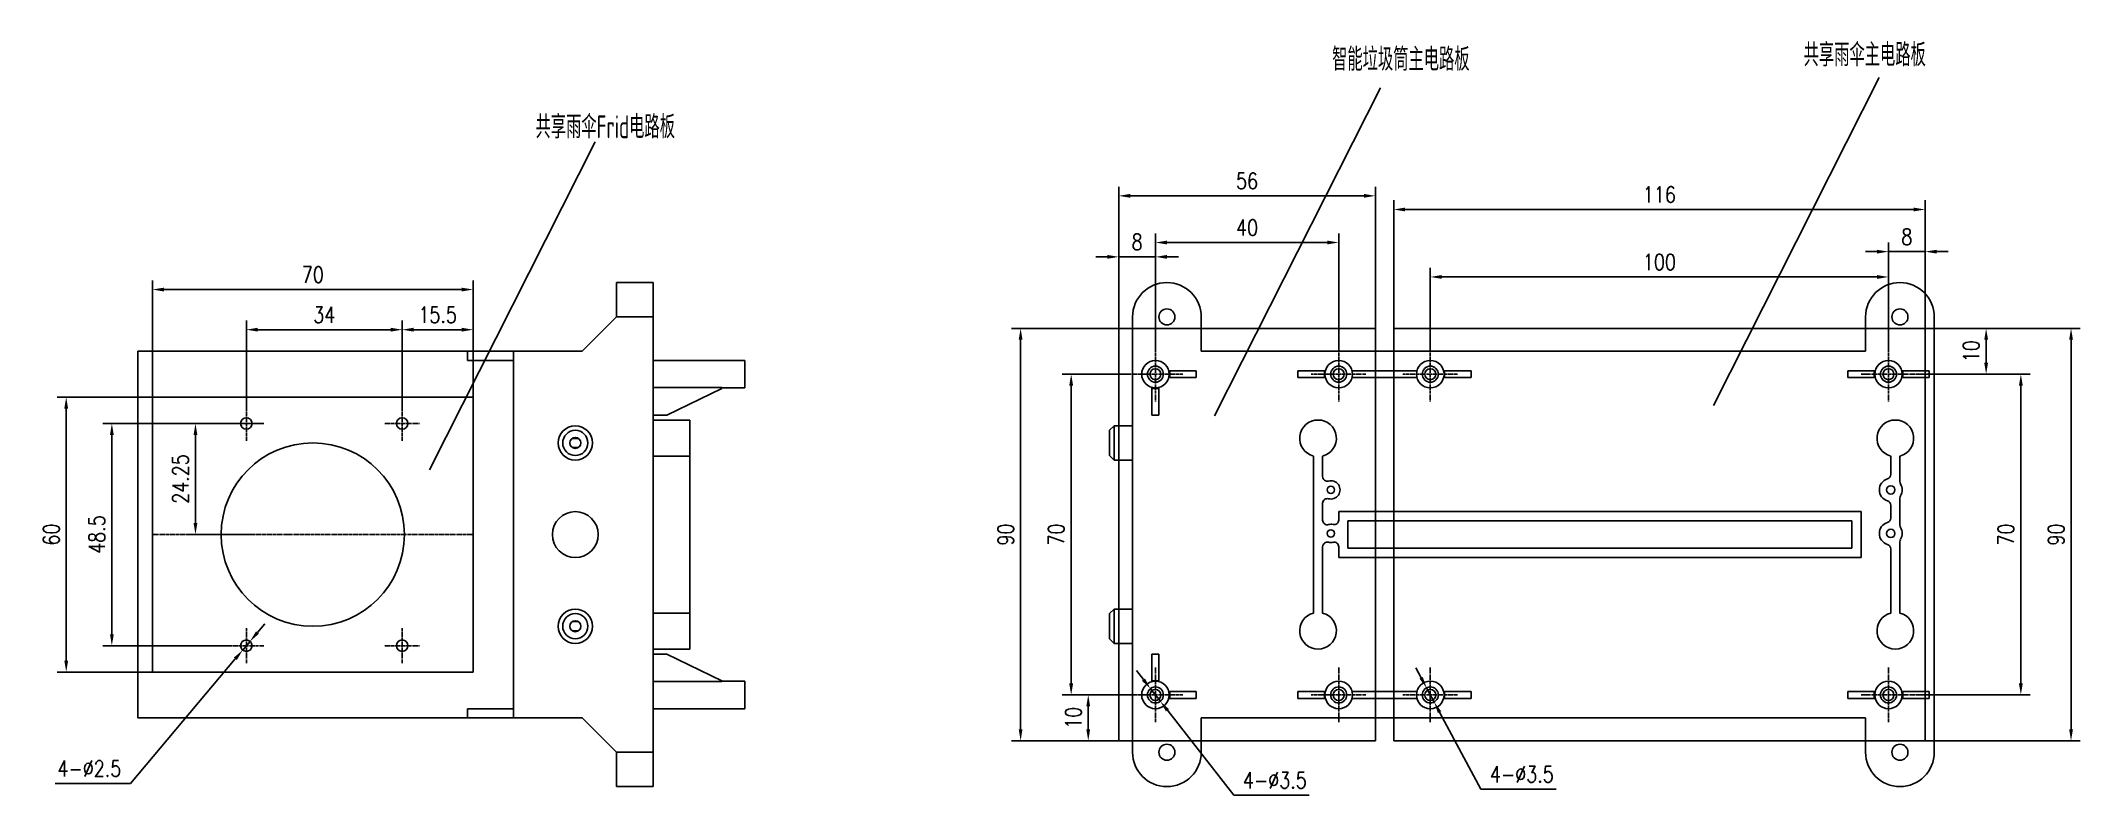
# Model space of a CAD drawing. Extents: x -25 to 420, y 68 to 232.
import ezdxf

# ---------------------------------------------------------------- set-up
doc = ezdxf.new("R2010")
doc.units = 0
doc.header["$LTSCALE"] = 1.21
doc.header["$MEASUREMENT"] = 0
doc.header["$PDMODE"] = 3
doc.header["$PDSIZE"] = 0.3125
doc.linetypes.add('CENTER', pattern=[0.6, 0.375, -0.075, 0.075, -0.075])
doc.layers.get('Defpoints').update_dxf_attribs({"linetype": 'CONTINUOUS'})
for name, color, linetype in [('2细线层', 190, 'CONTINUOUS'), ('3中心线层', 1, 'CENTER'), ('6文字层', 50, 'CONTINUOUS'), ('7标注层', 4, 'CONTINUOUS')]:
    doc.layers.add(name, color=color, linetype=linetype)
doc.styles.add('PC_TEXTSTYLE', font='isocp.shx', dxfattribs={"width": 0.8, "bigfont": 'hzfs.shx'})
doc.styles.add('TH_GBDIM', font='romans.shx', dxfattribs={"width": 0.8, "bigfont": 'gbcbig.shx'})
doc.dimstyles.new('TH_GBDIM', dxfattribs={"dimtxt": 3.5, "dimasz": 2.5, "dimexe": 2, "dimexo": 0, "dimgap": 1.5, "dimtad": 1, "dimdec": 1, "dimdsep": 46, "dimtxsty": 'TH_GBDIM', "dimcen": 2.5, "dimclrd": 130, "dimclre": 130, "dimclrt": 3, "dimadec": 0, "dimazin": 2, "dimtfac": 0.714286, "dimtdec": 1, "dimtmove": 0, "dimatfit": 3, "dimfxl": 0, "dimtzin": 0, "dimlwd": -1, "dimlwe": -1, "dimarcsym": 0})

# ---------------------------------------------------------------- blocks, each defined once
blk = doc.blocks.new('*D8')
at = {"layer": '7标注层', "color": 130}
for p, q in [((-0.78, 154.48), (-0.78, 179.95)), ((69.22, 154.48), (69.22, 179.95)), ((1.72, 177.95), (66.72, 177.95))]:
    blk.add_line(p, q, dxfattribs=at)
for points in [[(1.72, 178.36), (1.72, 177.53), (-0.78, 177.95)], [(66.72, 178.36), (66.72, 177.53), (69.22, 177.95)]]:
    blk.add_solid(points, dxfattribs=at)
at = {"layer": 'Defpoints', "color": 0}
for p in [(69.22, 177.95), (-0.78, 154.48), (69.22, 154.48)]:
    blk.add_point(p, dxfattribs=at)
at = {"layer": '7标注层', "color": 3, "insert": (34.22, 181.2), "char_height": 3.5, "attachment_point": 5, "style": 'TH_GBDIM'}
blk.add_mtext('70', dxfattribs=at)
blk = doc.blocks.new('*D9')
at = {"layer": '7标注层', "color": 130}
for p, q in [((19.72, 152.53), (19.72, 171.19)), ((22.22, 169.19), (51.22, 169.19)), ((53.72, 152.53), (53.72, 171.19))]:
    blk.add_line(p, q, dxfattribs=at)
for points in [[(22.22, 169.61), (22.22, 168.77), (19.72, 169.19)], [(51.22, 169.61), (51.22, 168.77), (53.72, 169.19)]]:
    blk.add_solid(points, dxfattribs=at)
at = {"layer": 'Defpoints', "color": 0}
for p in [(53.72, 169.19), (19.72, 152.53), (53.72, 152.53)]:
    blk.add_point(p, dxfattribs=at)
at = {"layer": '7标注层', "color": 3, "insert": (36.72, 172.44), "char_height": 3.5, "attachment_point": 5, "style": 'TH_GBDIM'}
blk.add_mtext('34', dxfattribs=at)
blk = doc.blocks.new('*D10')
at = {"layer": '7标注层', "color": 130}
for p, q in [((53.72, 167.33), (53.72, 171.19)), ((56.22, 169.19), (66.72, 169.19)), ((69.22, 167.33), (69.22, 171.19))]:
    blk.add_line(p, q, dxfattribs=at)
for points in [[(56.22, 169.61), (56.22, 168.77), (53.72, 169.19)], [(66.72, 169.61), (66.72, 168.77), (69.22, 169.19)]]:
    blk.add_solid(points, dxfattribs=at)
at = {"layer": 'Defpoints', "color": 0}
for p in [(69.22, 169.19), (53.72, 167.33), (69.22, 167.33)]:
    blk.add_point(p, dxfattribs=at)
at = {"layer": '7标注层', "color": 3, "insert": (61.47, 172.44), "char_height": 3.5, "attachment_point": 5, "style": 'TH_GBDIM'}
blk.add_mtext('15.5', dxfattribs=at)
blk = doc.blocks.new('*D11')
at = {"layer": '7标注层', "color": 130}
for p, q in [((-0.78, 154.48), (-21.6, 154.48)), ((-19.6, 151.98), (-19.6, 96.98)), ((-0.78, 94.48), (-21.6, 94.48))]:
    blk.add_line(p, q, dxfattribs=at)
for points in [[(-20.02, 151.98), (-19.19, 151.98), (-19.6, 154.48)], [(-20.02, 96.98), (-19.19, 96.98), (-19.6, 94.48)]]:
    blk.add_solid(points, dxfattribs=at)
at = {"layer": 'Defpoints', "color": 0}
for p in [(-0.78, 154.48), (-19.6, 94.48), (-0.78, 94.48)]:
    blk.add_point(p, dxfattribs=at)
at = {"layer": '7标注层', "color": 3, "insert": (-22.85, 124.48), "char_height": 3.5, "attachment_point": 5, "rotation": 90, "style": 'TH_GBDIM'}
blk.add_mtext('60', dxfattribs=at)
blk = doc.blocks.new('*D12')
at = {"layer": '7标注层', "color": 130}
for p, q in [((15.92, 148.73), (-11.64, 148.73)), ((-9.64, 146.23), (-9.64, 102.73)), ((15.92, 100.23), (-11.64, 100.23))]:
    blk.add_line(p, q, dxfattribs=at)
for points in [[(-10.05, 146.23), (-9.22, 146.23), (-9.64, 148.73)], [(-10.05, 102.73), (-9.22, 102.73), (-9.64, 100.23)]]:
    blk.add_solid(points, dxfattribs=at)
at = {"layer": 'Defpoints', "color": 0}
for p in [(15.92, 148.73), (-9.64, 100.23), (15.92, 100.23)]:
    blk.add_point(p, dxfattribs=at)
at = {"layer": '7标注层', "color": 3, "insert": (-12.89, 124.48), "char_height": 3.5, "attachment_point": 5, "rotation": 90, "style": 'TH_GBDIM'}
blk.add_mtext('48.5', dxfattribs=at)
blk = doc.blocks.new('*D13')
at = {"layer": '7标注层', "color": 130}
for p, q in [((23.52, 148.73), (6.61, 148.73)), ((8.61, 146.23), (8.61, 126.98)), ((21.09, 124.48), (6.61, 124.48))]:
    blk.add_line(p, q, dxfattribs=at)
for points in [[(8.2, 146.23), (9.03, 146.23), (8.61, 148.73)], [(8.2, 126.98), (9.03, 126.98), (8.61, 124.48)]]:
    blk.add_solid(points, dxfattribs=at)
at = {"layer": 'Defpoints', "color": 0}
for p in [(23.52, 148.73), (8.61, 124.48), (21.09, 124.48)]:
    blk.add_point(p, dxfattribs=at)
at = {"layer": '7标注层', "color": 3, "insert": (5.36, 136.6), "char_height": 3.5, "attachment_point": 5, "rotation": 90, "style": 'TH_GBDIM'}
blk.add_mtext('{24.25}{}{}{}', dxfattribs=at)
blk = doc.blocks.new('*D14')
at = {"layer": '7标注层', "color": 130}
for p, q in [((218.13, 165.48), (218.13, 190.21)), ((255.63, 188.21), (220.63, 188.21)), ((258.13, 165.48), (258.13, 190.21))]:
    blk.add_line(p, q, dxfattribs=at)
for points in [[(220.63, 188.63), (220.63, 187.8), (218.13, 188.21)], [(255.63, 188.63), (255.63, 187.8), (258.13, 188.21)]]:
    blk.add_solid(points, dxfattribs=at)
at = {"layer": 'Defpoints', "color": 0}
for p in [(218.13, 188.21), (218.13, 165.48), (258.13, 165.48)]:
    blk.add_point(p, dxfattribs=at)
at = {"layer": '7标注层', "color": 3, "insert": (238.13, 191.46), "char_height": 3.5, "attachment_point": 5, "style": 'TH_GBDIM'}
blk.add_mtext('40', dxfattribs=at)
blk = doc.blocks.new('*D15')
at = {"layer": '7标注层', "color": 130}
for p, q in [((210.13, 169.48), (210.13, 200.4)), ((266.13, 169.48), (266.13, 200.4)), ((212.63, 198.4), (263.63, 198.4))]:
    blk.add_line(p, q, dxfattribs=at)
for points in [[(212.63, 198.82), (212.63, 197.98), (210.13, 198.4)], [(263.63, 198.82), (263.63, 197.98), (266.13, 198.4)]]:
    blk.add_solid(points, dxfattribs=at)
at = {"layer": 'Defpoints', "color": 0}
for p in [(266.13, 198.4), (210.13, 169.48), (266.13, 169.48)]:
    blk.add_point(p, dxfattribs=at)
at = {"layer": '7标注层', "color": 3, "insert": (238.13, 201.65), "char_height": 3.5, "attachment_point": 5, "style": 'TH_GBDIM'}
blk.add_mtext('56', dxfattribs=at)
blk = doc.blocks.new('*D16')
at = {"layer": '7标注层', "color": 130}
for p, q in [((210.13, 184.22), (210.13, 187.08)), ((218.13, 184.22), (218.13, 187.08)), ((207.63, 185.08), (205.13, 185.08)), ((218.13, 185.08), (210.13, 185.08)), ((220.63, 185.08), (223.13, 185.08))]:
    blk.add_line(p, q, dxfattribs=at)
for points in [[(207.63, 185.5), (207.63, 184.67), (210.13, 185.08)], [(220.63, 185.5), (220.63, 184.67), (218.13, 185.08)]]:
    blk.add_solid(points, dxfattribs=at)
at = {"layer": 'Defpoints', "color": 0}
for p in [(210.13, 185.08), (210.13, 184.22), (218.13, 184.22)]:
    blk.add_point(p, dxfattribs=at)
at = {"layer": '7标注层', "color": 3, "insert": (214.13, 188.33), "char_height": 3.5, "attachment_point": 5, "style": 'TH_GBDIM'}
blk.add_mtext('8', dxfattribs=at)
blk = doc.blocks.new('*D17')
at = {"layer": '7标注层', "color": 130}
for p, q in [((210.13, 169.48), (186.71, 169.48)), ((188.71, 166.98), (188.71, 81.98)), ((210.13, 79.48), (186.71, 79.48))]:
    blk.add_line(p, q, dxfattribs=at)
for points in [[(188.29, 166.98), (189.12, 166.98), (188.71, 169.48)], [(188.29, 81.98), (189.12, 81.98), (188.71, 79.48)]]:
    blk.add_solid(points, dxfattribs=at)
at = {"layer": 'Defpoints', "color": 0}
for p in [(210.13, 169.48), (188.71, 79.48), (210.13, 79.48)]:
    blk.add_point(p, dxfattribs=at)
at = {"layer": '7标注层', "color": 3, "insert": (185.46, 124.48), "char_height": 3.5, "attachment_point": 5, "rotation": 90, "style": 'TH_GBDIM'}
blk.add_mtext('90', dxfattribs=at)
blk = doc.blocks.new('*D18')
at = {"layer": '7标注层', "color": 130}
for p, q in [((212.13, 159.48), (197.74, 159.48)), ((199.74, 156.98), (199.74, 91.98)), ((212.13, 89.48), (197.74, 89.48))]:
    blk.add_line(p, q, dxfattribs=at)
for points in [[(199.32, 156.98), (200.16, 156.98), (199.74, 159.48)], [(199.32, 91.98), (200.16, 91.98), (199.74, 89.48)]]:
    blk.add_solid(points, dxfattribs=at)
at = {"layer": 'Defpoints', "color": 0}
for p in [(212.13, 159.48), (199.74, 89.48), (212.13, 89.48)]:
    blk.add_point(p, dxfattribs=at)
at = {"layer": '7标注层', "color": 3, "insert": (196.49, 124.48), "char_height": 3.5, "attachment_point": 5, "rotation": 90, "style": 'TH_GBDIM'}
blk.add_mtext('70', dxfattribs=at)
blk = doc.blocks.new('*D19')
at = {"layer": '7标注层', "color": 130}
for p, q in [((213.13, 89.48), (201.47, 89.48)), ((203.47, 86.98), (203.47, 81.98)), ((204.76, 79.48), (201.47, 79.48))]:
    blk.add_line(p, q, dxfattribs=at)
for points in [[(203.05, 86.98), (203.88, 86.98), (203.47, 89.48)], [(203.05, 81.98), (203.88, 81.98), (203.47, 79.48)]]:
    blk.add_solid(points, dxfattribs=at)
at = {"layer": 'Defpoints', "color": 0}
for p in [(213.13, 89.48), (203.47, 79.48), (204.76, 79.48)]:
    blk.add_point(p, dxfattribs=at)
at = {"layer": '7标注层', "color": 3, "insert": (200.22, 84.48), "char_height": 3.5, "attachment_point": 5, "rotation": 90, "style": 'TH_GBDIM'}
blk.add_mtext('10', dxfattribs=at)
blk = doc.blocks.new('*D20')
at = {"layer": '7标注层', "color": 130}
for p, q in [((270.13, 169.48), (270.13, 197.42)), ((386.13, 169.48), (386.13, 197.42)), ((272.63, 195.42), (383.63, 195.42))]:
    blk.add_line(p, q, dxfattribs=at)
for points in [[(272.63, 195.83), (272.63, 195), (270.13, 195.42)], [(383.63, 195.83), (383.63, 195), (386.13, 195.42)]]:
    blk.add_solid(points, dxfattribs=at)
at = {"layer": 'Defpoints', "color": 0}
for p in [(386.13, 195.42), (270.13, 169.48), (386.13, 169.48)]:
    blk.add_point(p, dxfattribs=at)
at = {"layer": '7标注层', "color": 3, "insert": (328.13, 198.67), "char_height": 3.5, "attachment_point": 5, "style": 'TH_GBDIM'}
blk.add_mtext('116', dxfattribs=at)
blk = doc.blocks.new('*D21')
at = {"layer": '7标注层', "color": 130}
for p, q in [((278.13, 165.48), (278.13, 182.7)), ((378.13, 165.48), (378.13, 182.7)), ((280.63, 180.7), (375.63, 180.7))]:
    blk.add_line(p, q, dxfattribs=at)
for points in [[(280.63, 181.11), (280.63, 180.28), (278.13, 180.7)], [(375.63, 181.11), (375.63, 180.28), (378.13, 180.7)]]:
    blk.add_solid(points, dxfattribs=at)
at = {"layer": 'Defpoints', "color": 0}
for p in [(378.13, 180.7), (278.13, 165.48), (378.13, 165.48)]:
    blk.add_point(p, dxfattribs=at)
at = {"layer": '7标注层', "color": 3, "insert": (328.13, 183.95), "char_height": 3.5, "attachment_point": 5, "style": 'TH_GBDIM'}
blk.add_mtext('100', dxfattribs=at)
blk = doc.blocks.new('*D22')
at = {"layer": '7标注层', "color": 130}
for p, q in [((378.13, 182.7), (378.13, 188.22)), ((386.13, 183.45), (386.13, 188.22)), ((375.63, 186.22), (373.13, 186.22)), ((378.13, 186.22), (386.13, 186.22)), ((388.63, 186.22), (391.13, 186.22))]:
    blk.add_line(p, q, dxfattribs=at)
for points in [[(375.63, 186.63), (375.63, 185.8), (378.13, 186.22)], [(388.63, 186.63), (388.63, 185.8), (386.13, 186.22)]]:
    blk.add_solid(points, dxfattribs=at)
at = {"layer": 'Defpoints', "color": 0}
for p in [(378.13, 182.7), (386.13, 186.22), (386.13, 183.45)]:
    blk.add_point(p, dxfattribs=at)
at = {"layer": '7标注层', "color": 3, "insert": (382.13, 189.47), "char_height": 3.5, "attachment_point": 5, "style": 'TH_GBDIM'}
blk.add_mtext('8', dxfattribs=at)
blk = doc.blocks.new('*D23')
at = {"layer": '7标注层', "color": 130}
for p, q in [((386.13, 169.48), (419.97, 169.48)), ((417.97, 166.98), (417.97, 81.98)), ((386.13, 79.48), (419.97, 79.48))]:
    blk.add_line(p, q, dxfattribs=at)
for points in [[(417.56, 166.98), (418.39, 166.98), (417.97, 169.48)], [(417.56, 81.98), (418.39, 81.98), (417.97, 79.48)]]:
    blk.add_solid(points, dxfattribs=at)
at = {"layer": 'Defpoints', "color": 0}
for p in [(386.13, 169.48), (386.13, 79.48), (417.97, 79.48)]:
    blk.add_point(p, dxfattribs=at)
at = {"layer": '7标注层', "color": 3, "insert": (414.72, 124.48), "char_height": 3.5, "attachment_point": 5, "rotation": 90, "style": 'TH_GBDIM'}
blk.add_mtext('90', dxfattribs=at)
blk = doc.blocks.new('*D24')
at = {"layer": '7标注层', "color": 130}
for p, q in [((384.13, 159.48), (409.02, 159.48)), ((407.02, 156.98), (407.02, 91.98)), ((384.13, 89.48), (409.02, 89.48))]:
    blk.add_line(p, q, dxfattribs=at)
for points in [[(406.6, 156.98), (407.43, 156.98), (407.02, 159.48)], [(406.6, 91.98), (407.43, 91.98), (407.02, 89.48)]]:
    blk.add_solid(points, dxfattribs=at)
at = {"layer": 'Defpoints', "color": 0}
for p in [(384.13, 159.48), (384.13, 89.48), (407.02, 89.48)]:
    blk.add_point(p, dxfattribs=at)
at = {"layer": '7标注层', "color": 3, "insert": (403.77, 124.48), "char_height": 3.5, "attachment_point": 5, "rotation": 90, "style": 'TH_GBDIM'}
blk.add_mtext('70', dxfattribs=at)
blk = doc.blocks.new('*D25')
at = {"layer": '7标注层', "color": 130}
for p, q in [((398.13, 169.48), (401.44, 169.48)), ((399.44, 161.98), (399.44, 166.98)), ((398.13, 159.48), (401.44, 159.48))]:
    blk.add_line(p, q, dxfattribs=at)
for points in [[(399.03, 166.98), (399.86, 166.98), (399.44, 169.48)], [(399.03, 161.98), (399.86, 161.98), (399.44, 159.48)]]:
    blk.add_solid(points, dxfattribs=at)
at = {"layer": 'Defpoints', "color": 0}
for p in [(398.13, 169.48), (399.44, 169.48), (398.13, 159.48)]:
    blk.add_point(p, dxfattribs=at)
at = {"layer": '7标注层', "color": 3, "insert": (396.19, 164.48), "char_height": 3.5, "attachment_point": 5, "rotation": 90, "style": 'TH_GBDIM'}
blk.add_mtext('10', dxfattribs=at)
blk = doc.blocks.new('*D26')
at = {"layer": '7标注层', "color": 130}
for p, q in [((22.14, 103.1), (23.75, 105.01)), ((20.53, 101.18), (18.92, 99.27)), ((-5.57, 70.16), (17.31, 97.36)), ((-22.01, 70.16), (-5.57, 70.16))]:
    blk.add_line(p, q, dxfattribs=at)
for points in [[(21.82, 103.36), (22.46, 102.83), (20.53, 101.18)], [(16.99, 97.63), (17.63, 97.09), (18.92, 99.27)]]:
    blk.add_solid(points, dxfattribs=at)
at = {"layer": 'Defpoints', "color": 0}
for p in [(18.92, 99.27), (20.53, 101.18)]:
    blk.add_point(p, dxfattribs=at)
at = {"layer": '7标注层', "color": 3, "insert": (-14.54, 73.41), "char_height": 3.5, "attachment_point": 5, "style": 'TH_GBDIM'}
blk.add_mtext('{4-∅2.5}{}{}{}', dxfattribs=at)
blk = doc.blocks.new('*D27')
at = {"layer": '7标注层', "color": 130}
for p, q in [((215.51, 92.82), (213.97, 94.79)), ((217.05, 90.85), (219.21, 88.1)), ((235.24, 67.6), (220.75, 86.13)), ((251.67, 67.6), (235.24, 67.6))]:
    blk.add_line(p, q, dxfattribs=at)
for points in [[(215.84, 93.08), (215.19, 92.57), (217.05, 90.85)], [(221.08, 86.38), (220.42, 85.87), (219.21, 88.1)]]:
    blk.add_solid(points, dxfattribs=at)
at = {"layer": 'Defpoints', "color": 0}
for p in [(217.05, 90.85), (219.21, 88.1)]:
    blk.add_point(p, dxfattribs=at)
at = {"layer": '7标注层', "color": 3, "insert": (244.2, 70.85), "char_height": 3.5, "attachment_point": 5, "style": 'TH_GBDIM'}
blk.add_mtext('{4-∅3.5}{}{}{}', dxfattribs=at)
blk = doc.blocks.new('*D28')
at = {"layer": '7标注层', "color": 130}
for p, q in [((276.13, 93.22), (274.95, 95.43)), ((277.31, 91.02), (278.96, 87.93)), ((289.14, 68.91), (280.14, 85.73)), ((305.57, 68.91), (289.14, 68.91))]:
    blk.add_line(p, q, dxfattribs=at)
for points in [[(276.49, 93.42), (275.76, 93.03), (277.31, 91.02)], [(280.51, 85.93), (279.77, 85.53), (278.96, 87.93)]]:
    blk.add_solid(points, dxfattribs=at)
at = {"layer": 'Defpoints', "color": 0}
for p in [(277.31, 91.02), (278.96, 87.93)]:
    blk.add_point(p, dxfattribs=at)
at = {"layer": '7标注层', "color": 3, "insert": (298.11, 72.16), "char_height": 3.5, "attachment_point": 5, "style": 'TH_GBDIM'}
blk.add_mtext('{4-∅3.5}{}{}{}', dxfattribs=at)

msp = doc.modelspace()

# ---------------------------------------------------------------- linework, layer by layer
at = {"layer": '2细线层'}
for p, q in [((210.13, 169.48), (210.13, 79.48)), ((210.13, 169.48), (266.13, 169.48)), ((266.13, 169.48), (266.13, 79.48)), ((270.13, 169.48), (270.13, 79.48)), ((270.13, 169.48), (386.13, 169.48)), ((386.13, 169.48), (386.13, 79.48)), ((-0.78, 154.48), (69.22, 154.48)), ((-0.78, 154.48), (-0.78, 94.48)), ((69.22, 154.48), (69.22, 94.48)), ((-0.78, 94.48), (69.22, 94.48)), ((210.13, 79.48), (266.13, 79.48)), ((270.13, 79.48), (386.13, 79.48))]:
    msp.add_line(p, q, dxfattribs=at)
for centre, radius in [((218.13, 159.48), 1.75), ((258.13, 159.48), 1.75), ((278.13, 159.48), 1.75), ((378.13, 159.48), 1.75), ((19.72, 148.73), 1.25), ((53.72, 148.73), 1.25), ((19.72, 100.23), 1.25), ((53.72, 100.23), 1.25), ((218.13, 89.48), 1.75), ((258.13, 89.48), 1.75), ((278.13, 89.48), 1.75), ((378.13, 89.48), 1.75)]:
    msp.add_circle(centre, radius, dxfattribs=at)
at = {"layer": '3中心线层'}
for p, q in [((218.13, 165.48), (218.13, 153.48)), ((258.13, 165.48), (258.13, 153.48)), ((278.13, 165.48), (278.13, 153.48)), ((378.13, 165.48), (378.13, 153.48)), ((212.13, 159.48), (224.13, 159.48)), ((252.13, 159.48), (264.13, 159.48)), ((272.13, 159.48), (284.13, 159.48)), ((372.13, 159.48), (384.13, 159.48)), ((19.72, 152.53), (19.72, 144.93)), ((53.72, 152.53), (53.72, 144.93)), ((15.92, 148.73), (23.52, 148.73)), ((49.92, 148.73), (57.52, 148.73)), ((-0.78, 124.48), (69.22, 124.48)), ((19.72, 104.03), (19.72, 96.43)), ((53.72, 104.03), (53.72, 96.43)), ((15.92, 100.23), (23.52, 100.23)), ((49.92, 100.23), (57.52, 100.23)), ((218.13, 95.48), (218.13, 83.48)), ((258.13, 95.48), (258.13, 83.48)), ((278.13, 95.48), (278.13, 83.48)), ((378.13, 95.48), (378.13, 83.48)), ((212.13, 89.48), (224.13, 89.48)), ((252.13, 89.48), (264.13, 89.48)), ((272.13, 89.48), (284.13, 89.48)), ((372.13, 89.48), (384.13, 89.48))]:
    msp.add_line(p, q, dxfattribs=at)
at = {"layer": '6文字层', "linetype": 'Continuous'}
for p, q in [((100.51, 171.98), (100.51, 179.48)), ((108.51, 179.48), (100.51, 179.48)), ((108.51, 69.48), (108.51, 179.48)), ((100.51, 171.98), (93.01, 164.48)), ((108.51, 171.98), (100.51, 171.98)), ((213.13, 171.98), (213.13, 76.98)), ((228.13, 164.48), (228.13, 171.98)), ((373.13, 171.98), (373.13, 164.48)), ((388.13, 76.98), (388.13, 171.98)), ((-3.99, 164.48), (-3.99, 84.48)), ((-3.99, 164.48), (93.01, 164.48)), ((68.01, 162.48), (68.01, 164.48)), ((78.01, 162.48), (68.01, 162.48)), ((78.01, 84.48), (78.01, 164.48)), ((108.51, 162.48), (128.51, 162.48)), ((128.51, 162.48), (128.51, 156.48)), ((373.13, 164.48), (228.13, 164.48)), ((108.51, 156.57), (123.51, 156.57)), ((111.51, 150.57), (123.51, 156.37)), ((123.51, 156.57), (123.51, 156.37)), ((123.51, 156.48), (128.51, 156.48)), ((217.38, 150.57), (217.38, 156.57)), ((217.38, 156.37), (218.88, 156.37)), ((218.88, 150.57), (218.88, 156.57)), ((221.04, 160.23), (227.04, 160.23)), ((221.04, 158.73), (227.04, 158.73)), ((221.24, 158.73), (221.24, 160.23)), ((227.04, 158.73), (227.04, 160.23)), ((249.23, 160.23), (249.23, 158.73)), ((249.23, 160.23), (255.23, 160.23)), ((249.23, 158.73), (255.23, 158.73)), ((255.03, 160.23), (255.03, 158.73)), ((275.23, 160.23), (261.04, 160.23)), ((261.04, 158.73), (275.23, 158.73)), ((281.04, 160.23), (287.04, 160.23)), ((281.04, 158.73), (287.04, 158.73)), ((281.24, 158.73), (281.24, 160.23)), ((287.04, 158.73), (287.04, 160.23)), ((369.23, 160.23), (375.23, 160.23)), ((369.23, 160.23), (369.23, 158.73)), ((369.23, 158.73), (375.23, 158.73)), ((375.03, 160.23), (375.03, 158.73)), ((381.04, 160.23), (387.04, 160.23)), ((381.04, 158.73), (387.04, 158.73)), ((381.24, 158.73), (381.24, 160.23)), ((387.04, 158.73), (387.04, 160.23)), ((108.51, 150.57), (111.51, 150.57)), ((108.51, 149.48), (116.51, 149.48)), ((116.51, 149.48), (116.51, 99.48)), ((208.13, 147.23), (209.13, 148.23)), ((208.13, 141.73), (208.13, 147.23)), ((209.13, 140.73), (209.13, 148.23)), ((209.13, 148.23), (213.13, 148.23)), ((209.13, 148.23), (213.13, 148.23)), ((217.38, 150.57), (218.88, 150.57)), ((92.17, 145.48), (90.84, 145.48)), ((92.17, 143.48), (90.84, 143.48)), ((108.51, 141.6), (116.51, 141.6)), ((208.13, 141.73), (209.13, 140.73)), ((209.13, 140.73), (213.13, 140.73)), ((209.13, 140.73), (213.13, 140.73)), ((252.63, 141.6), (252.63, 107.35)), ((254.63, 137.12), (254.63, 141.6)), ((378.63, 141.6), (378.63, 137.58)), ((380.63, 136.03), (380.63, 141.6)), ((254.63, 127.62), (254.63, 131.33)), ((258.13, 129.48), (258.13, 127.64)), ((372.13, 129.48), (258.13, 129.48)), ((372.13, 119.48), (372.13, 129.48)), ((378.63, 130.87), (378.63, 128.08)), ((380.63, 126.53), (380.63, 132.42)), ((260.13, 121.48), (260.13, 127.48)), ((260.13, 127.48), (370.13, 127.48)), ((370.13, 127.48), (370.13, 121.48)), ((254.63, 107.35), (254.63, 121.83)), ((258.13, 121.81), (258.13, 119.48)), ((370.13, 121.48), (260.13, 121.48)), ((378.63, 121.37), (378.63, 107.35)), ((380.63, 107.35), (380.63, 122.92)), ((258.13, 119.48), (372.13, 119.48)), ((108.51, 107.35), (116.51, 107.35)), ((208.13, 107.23), (209.13, 108.23)), ((208.13, 101.73), (208.13, 107.23)), ((209.13, 100.73), (209.13, 108.23)), ((209.13, 108.23), (213.13, 108.23)), ((209.13, 108.23), (213.13, 108.23)), ((92.17, 105.48), (90.84, 105.48)), ((92.17, 103.48), (90.84, 103.48)), ((108.51, 99.48), (116.51, 99.48)), ((108.51, 98.38), (111.51, 98.38)), ((123.51, 92.58), (111.51, 98.38)), ((208.13, 101.73), (209.13, 100.73)), ((209.13, 100.73), (213.13, 100.73)), ((209.13, 100.73), (213.13, 100.73)), ((217.38, 92.38), (217.38, 98.38)), ((218.88, 98.38), (217.38, 98.38)), ((218.88, 92.38), (218.88, 98.38)), ((108.51, 92.38), (123.51, 92.38)), ((123.51, 92.58), (123.51, 92.38)), ((123.51, 92.48), (128.51, 92.48)), ((128.51, 92.48), (128.51, 86.48)), ((218.88, 92.58), (217.38, 92.58)), ((221.04, 90.23), (227.04, 90.23)), ((221.24, 88.73), (221.24, 90.23)), ((227.04, 88.73), (227.04, 90.23)), ((249.23, 90.23), (249.23, 88.73)), ((249.23, 90.23), (255.23, 90.23)), ((255.03, 90.23), (255.03, 88.73)), ((275.23, 90.23), (261.04, 90.23)), ((281.04, 90.23), (287.04, 90.23)), ((281.24, 88.73), (281.24, 90.23)), ((287.04, 88.73), (287.04, 90.23)), ((369.23, 90.23), (375.23, 90.23)), ((369.23, 90.23), (369.23, 88.73)), ((375.03, 90.23), (375.03, 88.73)), ((381.04, 90.23), (387.04, 90.23)), ((381.24, 88.73), (381.24, 90.23)), ((387.04, 88.73), (387.04, 90.23)), ((68.01, 86.48), (78.01, 86.48)), ((68.01, 84.48), (68.01, 86.48)), ((108.51, 86.48), (128.51, 86.48)), ((221.04, 88.73), (227.04, 88.73)), ((249.23, 88.73), (255.23, 88.73)), ((261.04, 88.73), (275.23, 88.73)), ((281.04, 88.73), (287.04, 88.73)), ((369.23, 88.73), (375.23, 88.73)), ((381.04, 88.73), (387.04, 88.73)), ((93.01, 84.48), (-3.99, 84.48)), ((93.01, 84.48), (100.51, 76.98)), ((228.13, 76.98), (228.13, 84.48)), ((228.13, 84.48), (373.13, 84.48)), ((373.13, 84.48), (373.13, 76.98)), ((100.51, 76.98), (108.51, 76.98)), ((100.51, 69.48), (100.51, 76.98)), ((108.51, 69.48), (100.51, 69.48))]:
    msp.add_line(p, q, dxfattribs=at)
for centre, radius in [((220.63, 171.98), 1.75), ((380.63, 171.98), 1.75), ((218.13, 159.48), 3), ((218.13, 159.48), 1.2), ((258.13, 159.48), 3), ((258.13, 159.48), 1.2), ((278.13, 159.48), 3), ((278.13, 159.48), 1.2), ((378.13, 159.48), 3), ((378.13, 159.48), 1.2), ((91.51, 144.48), 3.75), ((91.51, 144.48), 2.75), ((34.22, 124.48), 20), ((91.51, 144.48), 1.2), ((256.43, 134.23), 0.8), ((378.63, 134.23), 0.9), ((91.51, 124.48), 5), ((256.43, 124.73), 0.8), ((378.63, 124.73), 0.9), ((91.51, 104.48), 3.75), ((91.51, 104.48), 2.75), ((91.51, 104.48), 1.2), ((218.13, 89.48), 3), ((218.13, 89.48), 1.2), ((258.13, 89.48), 3), ((258.13, 89.48), 1.2), ((278.13, 89.48), 3), ((278.13, 89.48), 1.2), ((378.13, 89.48), 3), ((378.13, 89.48), 1.2), ((220.63, 76.98), 1.75), ((380.63, 76.98), 1.75)]:
    msp.add_circle(centre, radius, dxfattribs=at)
for centre, radius, start, end in [((220.63, 171.98), 7.5, 0, 180), ((380.63, 171.98), 7.5, 0, 180), ((253.63, 145.48), 4, 284.4775, 255.5225), ((379.63, 145.48), 4, 284.4775, 255.5225), ((255.63, 137.12), 1, 180, 285.466), ((256.43, 134.23), 2, 254.534, 105.466), ((378.63, 134.23), 2.5, 106.6015, 253.3985), ((377.63, 137.58), 1, 286.6015, 0), ((381.63, 136.03), 1, 180, 211.0027), ((378.63, 134.23), 2.5, 328.9973, 31.0027), ((255.63, 131.33), 1, 74.534, 180), ((377.63, 130.87), 1, 0, 73.3985), ((381.63, 132.42), 1, 148.9973, 180), ((255.63, 127.62), 1, 180, 285.466), ((256.43, 124.73), 2, 76.5066, 105.466), ((257.13, 127.64), 1, 256.5066, 0), ((378.63, 124.73), 2.5, 106.6015, 253.3985), ((377.63, 128.08), 1, 286.6015, 0), ((381.63, 126.53), 1, 180, 211.0027), ((378.63, 124.73), 2.5, 328.9973, 31.0027), ((255.63, 121.83), 1, 74.534, 180), ((256.43, 124.73), 2, 254.534, 283.4934), ((257.13, 121.81), 1, 0, 103.4934), ((377.63, 121.37), 1, 0, 73.3985), ((381.63, 122.92), 1, 148.9973, 180), ((253.63, 103.48), 4, 104.4775, 75.5225), ((379.63, 103.48), 4, 104.4775, 75.5225), ((220.63, 76.98), 7.5, 180, 0), ((380.63, 76.98), 7.5, 180, 0)]:
    msp.add_arc(centre, radius, start, end, dxfattribs=at)
at = {"layer": '7标注层'}
for p, q in [((339.9, 152.62), (376.09, 224.21)), ((231.04, 150.38), (267.23, 221.98)), ((59.69, 138.57), (95.88, 210.17))]:
    msp.add_line(p, q, dxfattribs=at)

# ---------------------------------------------------------------- texts
at = {"layer": '6文字层', "color": 2, "style": 'PC_TEXTSTYLE', "width": 0.667}
for s, p in [('共享雨伞主电路板', (359.6, 226.67)), ('智能垃圾筒主电路板', (256.69, 225.69)), ('共享雨伞Frid电路板', (82.83, 210.95))]:
    msp.add_text(s, height=5, dxfattribs=at).set_placement(p)

# ---------------------------------------------------------------- dimensions: what is measured, and where the dimension line sits
at = {"layer": '7标注层'}
for base, p1, p2, picture, middle in [((266.13, 198.4), (210.13, 169.48), (266.13, 169.48), '*D15', (238.13, 201.65)), ((386.13, 195.42), (270.13, 169.48), (386.13, 169.48), '*D20', (328.13, 198.67)), ((218.13, 188.21), (258.13, 165.48), (218.13, 165.48), '*D14', (238.13, 191.46)), ((386.13, 186.22), (378.13, 182.7), (386.13, 183.45), '*D22', (382.13, 189.47)), ((210.13, 185.08), (218.13, 184.22), (210.13, 184.22), '*D16', (214.13, 188.33)), ((69.22, 177.95), (-0.78, 154.48), (69.22, 154.48), '*D8', (34.22, 181.2)), ((378.13, 180.7), (278.13, 165.48), (378.13, 165.48), '*D21', (328.13, 183.95)), ((53.72, 169.19), (19.72, 152.53), (53.72, 152.53), '*D9', (36.72, 172.44))]:
    dim = msp.add_linear_dim(base=base, p1=p1, p2=p2, dimstyle='TH_GBDIM', override={"dimexo": 0, "dimgap": 1.5, "dimtad": 1, "dimjust": 0, "dimdec": 1, "dimlfac": 1, "dimse1": 0, "dimse2": 0, "dimsd1": 0, "dimsd2": 0}, dxfattribs=at)
    dim.commit()
    dim.dimension.update_dxf_attribs({"geometry": picture, "text_midpoint": middle})
dim = msp.add_linear_dim(base=(69.22, 169.19), p1=(53.72, 167.33), p2=(69.22, 167.33), dimstyle='TH_GBDIM', dxfattribs=at)
dim.commit()
dim.dimension.update_dxf_attribs({"geometry": '*D10', "text_midpoint": (61.47, 172.44)})
for base, p1, p2, picture, middle in [((188.71, 79.48), (210.13, 169.48), (210.13, 79.48), '*D17', (185.46, 124.48)), ((417.97, 79.48), (386.13, 169.48), (386.13, 79.48), '*D23', (414.72, 124.48)), ((399.44, 169.48), (398.13, 159.48), (398.13, 169.48), '*D25', (396.19, 164.48)), ((199.74, 89.48), (212.13, 159.48), (212.13, 89.48), '*D18', (196.49, 124.48)), ((407.02, 89.48), (384.13, 159.48), (384.13, 89.48), '*D24', (403.77, 124.48)), ((-19.6, 94.48), (-0.78, 154.48), (-0.78, 94.48), '*D11', (-22.85, 124.48)), ((-9.64, 100.23), (15.92, 148.73), (15.92, 100.23), '*D12', (-12.89, 124.48)), ((203.47, 79.48), (213.13, 89.48), (204.76, 79.48), '*D19', (200.22, 84.48))]:
    dim = msp.add_linear_dim(base=base, p1=p1, p2=p2, angle=90, dimstyle='TH_GBDIM', override={"dimexo": 0, "dimgap": 1.5, "dimtad": 1, "dimjust": 0, "dimdec": 1, "dimlfac": 1, "dimse1": 0, "dimse2": 0, "dimsd1": 0, "dimsd2": 0}, dxfattribs=at)
    dim.commit()
    dim.dimension.update_dxf_attribs({"geometry": picture, "text_midpoint": middle})
dim = msp.add_linear_dim(base=(8.61, 124.48), p1=(23.52, 148.73), p2=(21.09, 124.48), angle=90, text='{24.25}{}{}{}', dimstyle='TH_GBDIM', dxfattribs=at)
dim.commit()
dim.dimension.update_dxf_attribs({"geometry": '*D13', "text_midpoint": (8.61, 136.6), "dimtype": 160})
dim = msp.add_diameter_dim_2p(p1=(20.53, 101.18), p2=(18.92, 99.27), text='{4-<>}{}{}{}', dimstyle='TH_GBDIM', override={"dimgap": 1.5, "dimtad": 1, "dimtih": 0, "dimtoh": 1, "dimdec": 1, "dimlfac": 1, "dimse1": 0, "dimse2": 0, "dimsd1": 0, "dimsd2": 0, "dimtix": 0, "dimtofl": 1}, dxfattribs=at)
dim.commit()
dim.dimension.update_dxf_attribs({"geometry": '*D26', "text_midpoint": (-14.54, 70.16), "dimtype": 163})
at = {"layer": '7标注层', "color": 2}
for p1, p2, picture, middle in [((217.05, 90.85), (219.21, 88.1), '*D27', (244.2, 67.6)), ((277.31, 91.02), (278.96, 87.93), '*D28', (298.11, 68.91))]:
    dim = msp.add_diameter_dim_2p(p1=p1, p2=p2, text='{4-<>}{}{}{}', dimstyle='TH_GBDIM', override={"dimgap": 1.5, "dimtad": 1, "dimtih": 0, "dimtoh": 1, "dimdec": 1, "dimlfac": 1, "dimse1": 0, "dimse2": 0, "dimsd1": 0, "dimsd2": 0, "dimtix": 0, "dimtofl": 1}, dxfattribs=at)
    dim.commit()
    dim.dimension.update_dxf_attribs({"geometry": picture, "text_midpoint": middle, "dimtype": 163})

doc.saveas('drawing.dxf')
